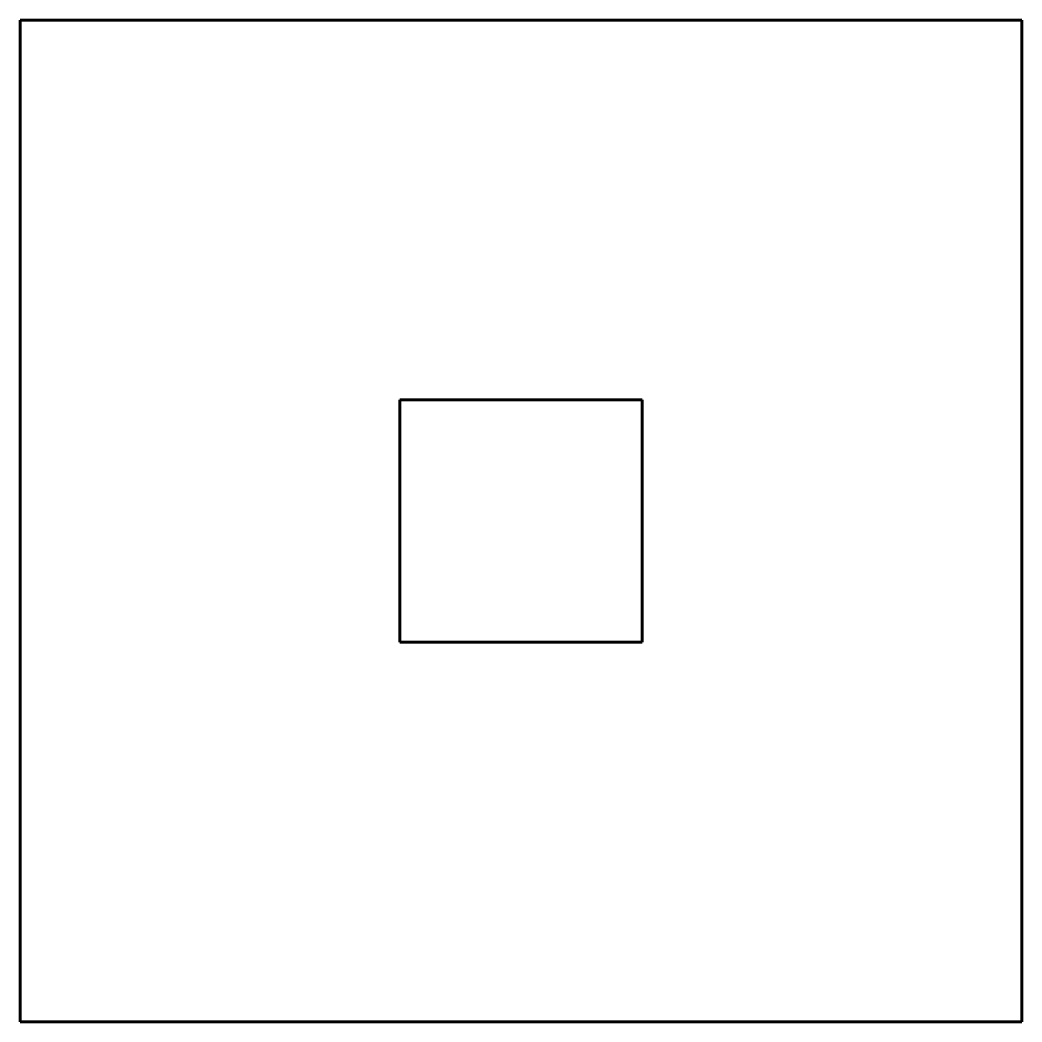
# Model space of a CAD drawing. Header units: millimetres. Extents: x -250 to 250, y -250 to 250.
import ezdxf

# ---------------------------------------------------------------- set-up
doc = ezdxf.new("R2010")
doc.units = ezdxf.units.MM
doc.linetypes.add('K5LT_BASIC', pattern=[0])
doc.layers.add('Системный слой', color=7, linetype='Continuous')

# ---------------------------------------------------------------- blocks, each defined once
blk = doc.blocks.new('U0')
at = {"layer": 'Системный слой', "color": 5, "linetype": 'K5LT_BASIC', "lineweight": 60, "true_color": 0x0000ff}
for p, q in [((-250, 250), (250, 250)), ((-250, -250), (-250, 250)), ((250, 250), (250, -250)), ((250, -250), (-250, -250))]:
    blk.add_line(p, q, dxfattribs=at)
blk = doc.blocks.new('U1')
at = {"layer": 'Системный слой', "color": 5, "linetype": 'K5LT_BASIC', "lineweight": 60, "true_color": 0x0000ff}
for p, q in [((-60.5, -60.5), (-60.5, 60.5)), ((-60.5, 60.5), (60.5, 60.5)), ((60.5, 60.5), (60.5, -60.5)), ((60.5, -60.5), (-60.5, -60.5))]:
    blk.add_line(p, q, dxfattribs=at)

msp = doc.modelspace()

# ---------------------------------------------------------------- block references
at = {"layer": 'Системный слой'}
for name in ['U0', 'U1']:
    msp.add_blockref(name, (0, 0), dxfattribs=at)

doc.saveas('drawing.dxf')
